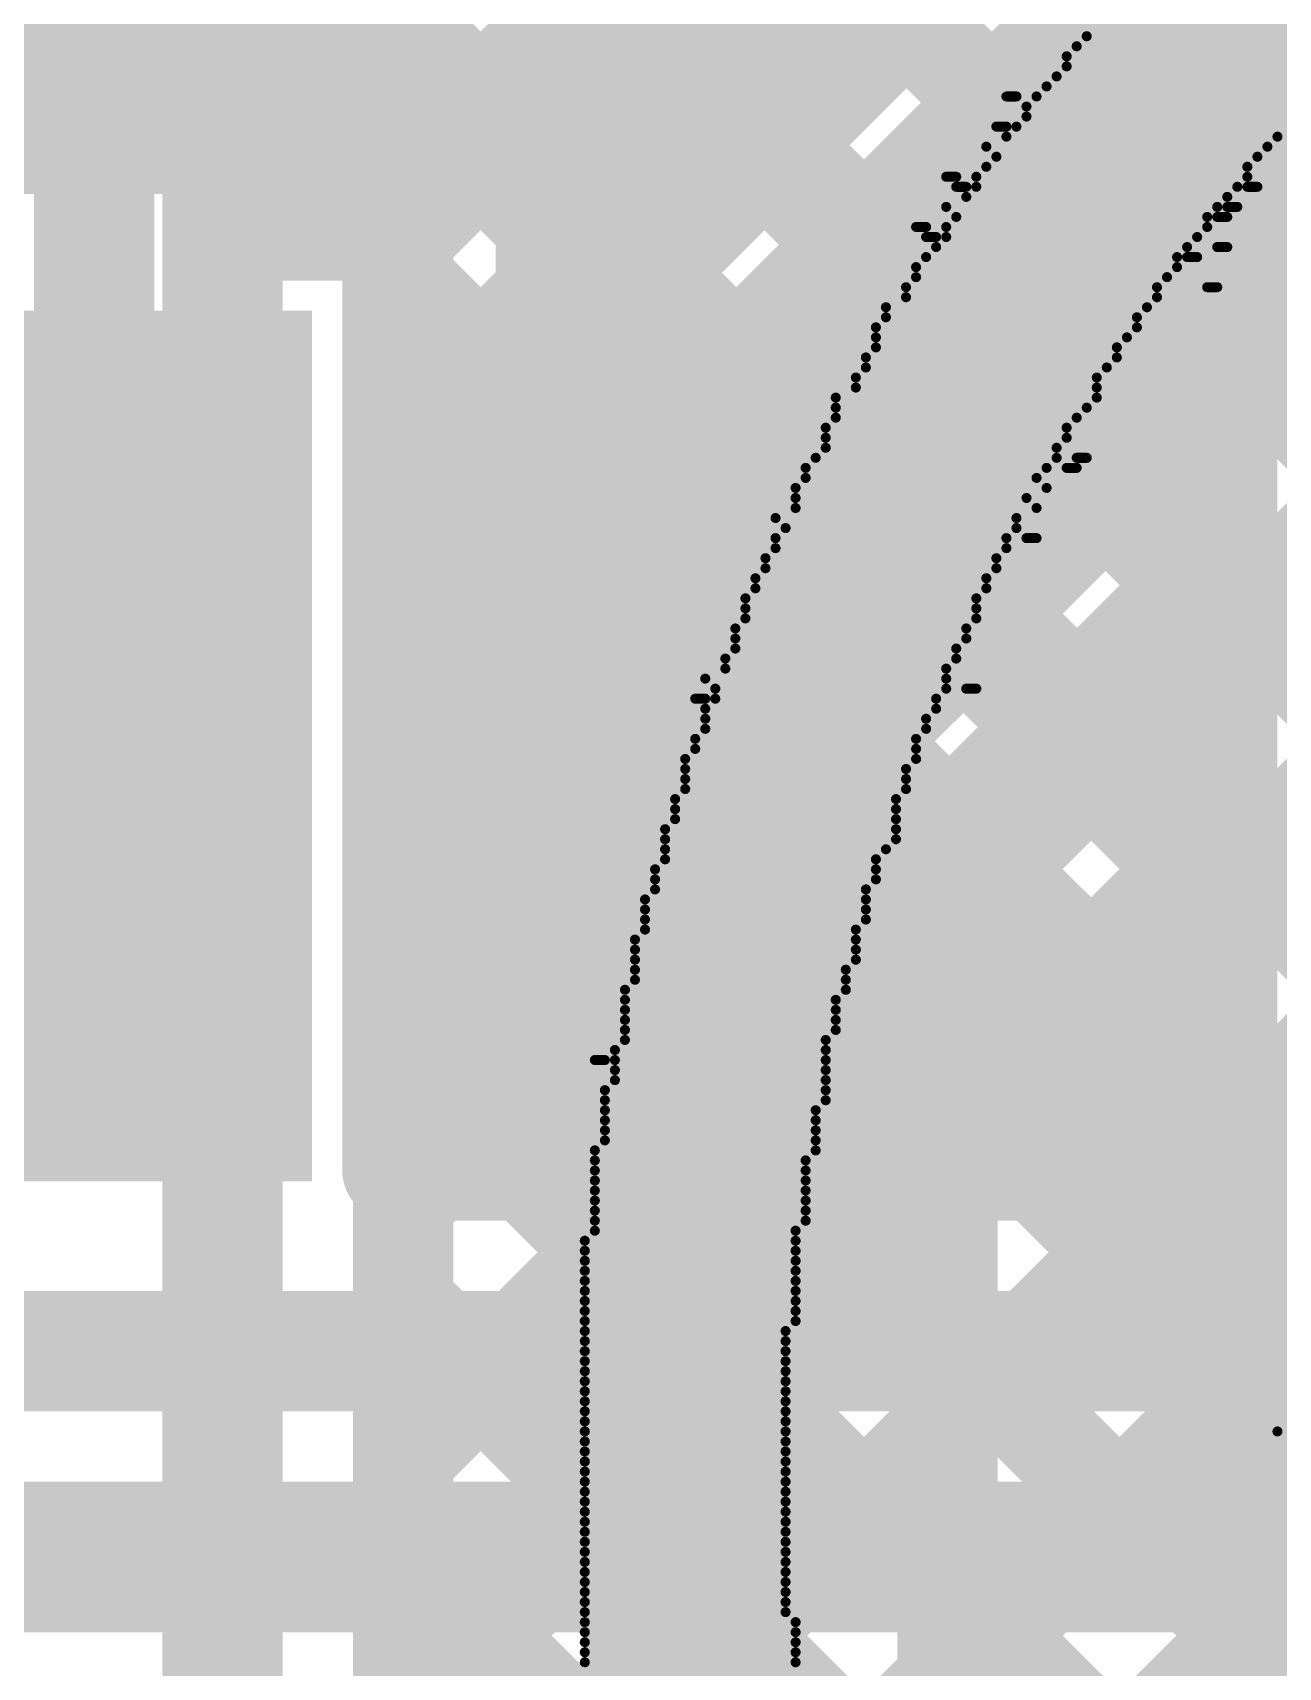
# Model space of a CAD drawing. Header units: millimetres. Extents: x 0.79 to 4.38, y 0.99 to 3.94.
# Drawn here: x 1.61 to 1.7341, y 2.2115 to 2.3744 of the extents above; entities that cross this region are included whole.
import ezdxf

# ---------------------------------------------------------------- set-up
doc = ezdxf.new("R2010")
doc.units = ezdxf.units.MM
doc.header["$MEASUREMENT"] = 0
for name, color, linetype in [('BottomLayer', 5, 'Continuous'), ('BottomOverlay', 54, 'Continuous'), ('BottomPaste', 16, 'Continuous'), ('BottomSolder', 6, 'Continuous'), ('TopLayer', 1, 'Continuous'), ('TopOverlay', 2, 'Continuous')]:
    doc.layers.add(name, color=color, linetype=linetype)

# ---------------------------------------------------------------- blocks, each defined once
blk = doc.blocks.new('PS2801C_1_F3_A_B_2')
at = {"layer": 'BottomLayer'}
for points in [[(-0.03937, 0.03228), (0.03937, 0.03228), (-0.03937, 0.06772), (0.03937, 0.06772)], [(-0.03937, -0.01772), (0.03937, -0.01772), (-0.03937, 0.01772), (0.03937, 0.01772)]]:
    blk.add_solid(points, dxfattribs=at)
at = {"layer": 'BottomOverlay', "const_width": 0.01}
blk.add_lwpolyline([(0.259, 0.085), (0.017, 0.085)], dxfattribs=at)
at = {"layer": 'BottomOverlay', "const_width": 0.005}
blk.add_lwpolyline([(0.0145, 0.085, 1), (0.0195, 0.085, 1)], format="xyb", close=True, dxfattribs=at)
at = {"layer": 'BottomPaste'}
for points in [[(-0.03937, 0.03228), (0.03937, 0.03228), (-0.03937, 0.06772), (0.03937, 0.06772)], [(-0.03937, -0.01772), (0.03937, -0.01772), (-0.03937, 0.01772), (0.03937, 0.01772)]]:
    blk.add_solid(points, dxfattribs=at)
at = {"layer": 'BottomSolder'}
for points in [[(-0.04337, 0.02828), (0.04337, 0.02828), (-0.04337, 0.07172), (0.04337, 0.07172)], [(-0.04337, -0.02172), (0.04337, -0.02172), (-0.04337, 0.02172), (0.04337, 0.02172)]]:
    blk.add_solid(points, dxfattribs=at)
blk = doc.blocks.new('R__0603_B_31')
at = {"layer": 'BottomLayer'}
for points in [[(-0.045, 0.0175), (-0.045, -0.0175), (-0.015, 0.0175), (-0.015, -0.0175)], [(0.015, 0.0175), (0.015, -0.0175), (0.045, 0.0175), (0.045, -0.0175)]]:
    blk.add_solid(points, dxfattribs=at)
at = {"layer": 'BottomOverlay', "const_width": 0.01}
for points in [[(-0.052, -0.024), (-0.052, 0.024)], [(0.052, 0.024), (-0.052, 0.024)], [(0.052, -0.024), (0.052, 0.024)], [(0.052, -0.024), (-0.052, -0.024)]]:
    blk.add_lwpolyline(points, dxfattribs=at)
at = {"layer": 'BottomOverlay', "const_width": 0.005}
for points in [[(-0.0545, 0.024, 1), (-0.0495, 0.024, 1)], [(-0.0545, 0.024, 1), (-0.0495, 0.024, 1)], [(0.0495, 0.024, 1), (0.0545, 0.024, 1)], [(0.0495, 0.024, 1), (0.0545, 0.024, 1)], [(-0.0545, -0.024, 1), (-0.0495, -0.024, 1)], [(-0.0545, -0.024, 1), (-0.0495, -0.024, 1)], [(0.0495, -0.024, 1), (0.0545, -0.024, 1)], [(0.0495, -0.024, 1), (0.0545, -0.024, 1)]]:
    blk.add_lwpolyline(points, format="xyb", close=True, dxfattribs=at)
at = {"layer": 'BottomPaste'}
for points in [[(-0.045, 0.0175), (-0.045, -0.0175), (-0.015, 0.0175), (-0.015, -0.0175)], [(0.015, 0.0175), (0.015, -0.0175), (0.045, 0.0175), (0.045, -0.0175)]]:
    blk.add_solid(points, dxfattribs=at)
at = {"layer": 'BottomSolder'}
for points in [[(-0.049, 0.0215), (-0.049, -0.0215), (-0.011, 0.0215), (-0.011, -0.0215)], [(0.011, 0.0215), (0.011, -0.0215), (0.049, 0.0215), (0.049, -0.0215)]]:
    blk.add_solid(points, dxfattribs=at)

msp = doc.modelspace()

# ---------------------------------------------------------------- linework, layer by layer
at = {"layer": 'BottomLayer'}
for points, const_width in [([(1.64584, 2.35295), (1.79422, 2.50133)], 0.01), ([(1.64584, 2.32466), (1.80836, 2.48718)], 0.01), ([(1.64584, 2.29638), (1.8225, 2.47304)], 0.01), ([(1.64584, 2.26809), (1.83664, 2.4589)], 0.01), ([(1.64562, 2.4556), (1.74288, 2.35834)], 0.01), ([(1.66612, 2.36412), (1.727, 2.425)], 0.02), ([(1.64562, 2.42732), (1.73001, 2.34293)], 0.01), ([(1.64562, 2.35829), (1.64562, 2.41229)], 0.01), ([(1.64562, 2.39903), (1.729, 2.31565)], 0.01), ([(1.7343, 2.34975), (1.77825, 2.3937)], 0.01), ([(1.61612, 2.30329), (1.61612, 2.38529)], 0.012), ([(1.64562, 2.37075), (1.729, 2.28737)], 0.01), ([(1.66612, 2.30329), (1.66612, 2.36412)], 0.02), ([(1.63412, 2.35829), (1.64562, 2.35829)], 0.01), ([(1.63412, 2.35466), (1.63412, 2.35829)], 0.01), ([(1.63412, 2.35466), (1.64584, 2.35466)], 0.01), ([(1.64584, 2.261), (1.64584, 2.35466)], 0.01), ([(1.64584, 2.34225), (1.72081, 2.26727)], 0.01), ([(1.729, 2.27546), (1.729, 2.337)], 0.01), ([(1.66703, 2.261), (1.729, 2.32297)], 0.01), ([(1.64584, 2.31396), (1.6988, 2.261)], 0.01), ([(1.69531, 2.261), (1.729, 2.29469)], 0.01), ([(1.64584, 2.28568), (1.67052, 2.261)], 0.01), ([(1.71454, 2.261), (1.729, 2.27546)], 0.01), ([(1.722, 2.243), (1.747, 2.268)], 0.012), ([(1.64584, 2.261), (1.71454, 2.261)], 0.01), ([(1.73475, 2.2303), (1.7597, 2.25525)], 0.01), ([(1.5655, 2.243), (1.722, 2.243)], 0.012), ([(1.73186, 2.22794), (1.7398, 2.22)], 0.01), ([(1.5655, 2.225), (1.722, 2.225)], 0.01), ([(1.62166, 2.225), (1.62666, 2.22)], 0.01), ([(1.62603, 2.22), (1.63103, 2.225)], 0.01), ([(1.64995, 2.225), (1.65495, 2.22)], 0.01), ([(1.65431, 2.22), (1.65931, 2.225)], 0.01), ([(1.67823, 2.225), (1.68323, 2.22)], 0.01), ([(1.6826, 2.22), (1.6876, 2.225)], 0.01), ([(1.70652, 2.225), (1.71152, 2.22)], 0.01), ([(1.71088, 2.22), (1.71588, 2.225)], 0.01), ([(1.45823, 2.22), (2.09467, 2.22)], 0.01)]:
    msp.add_lwpolyline(points, dxfattribs=dict(at, const_width=const_width))
for points, const_width in [([(1.64312, 2.37075, 1), (1.64812, 2.37075, 1)], 0.005), ([(1.66112, 2.36412, 1), (1.67112, 2.36412, 1)], 0.01), ([(1.66112, 2.36412, 1), (1.67112, 2.36412, 1)], 0.01), ([(1.63162, 2.35829, 1), (1.63662, 2.35829, 1)], 0.005), ([(1.63162, 2.35829, 1), (1.63662, 2.35829, 1)], 0.005), ([(1.64312, 2.35829, 1), (1.64812, 2.35829, 1)], 0.005), ([(1.64312, 2.35829, 1), (1.64812, 2.35829, 1)], 0.005), ([(1.63162, 2.35466, 1), (1.63662, 2.35466, 1)], 0.005), ([(1.63162, 2.35466, 1), (1.63662, 2.35466, 1)], 0.005), ([(1.64334, 2.35466, 1), (1.64834, 2.35466, 1)], 0.005), ([(1.64334, 2.35466, 1), (1.64834, 2.35466, 1)], 0.005), ([(1.64334, 2.35295, 1), (1.64834, 2.35295, 1)], 0.005), ([(1.73177, 2.34973, 1), (1.73677, 2.34973, 1)], 0.005), ([(1.7318, 2.34975, 1), (1.7368, 2.34975, 1)], 0.005), ([(1.7318, 2.34975, 1), (1.7368, 2.34975, 1)], 0.005), ([(1.64334, 2.34225, 1), (1.64834, 2.34225, 1)], 0.005), ([(1.72751, 2.34293, 1), (1.73251, 2.34293, 1)], 0.005), ([(1.7265, 2.337, 1), (1.7315, 2.337, 1)], 0.005), ([(1.7265, 2.337, 1), (1.7315, 2.337, 1)], 0.005), ([(1.7265, 2.337, 1), (1.7315, 2.337, 1)], 0.005), ([(1.64334, 2.32466, 1), (1.64834, 2.32466, 1)], 0.005), ([(1.7265, 2.32297, 1), (1.7315, 2.32297, 1)], 0.005), ([(1.7265, 2.31565, 1), (1.7315, 2.31565, 1)], 0.005), ([(1.64334, 2.31396, 1), (1.64834, 2.31396, 1)], 0.005), ([(1.66112, 2.30329, 1), (1.67112, 2.30329, 1)], 0.01), ([(1.61312, 2.30329, 1), (1.61912, 2.30329, 1)], 0.006), ([(1.64334, 2.29638, 1), (1.64834, 2.29638, 1)], 0.005), ([(1.7265, 2.29469, 1), (1.7315, 2.29469, 1)], 0.005), ([(1.7265, 2.28737, 1), (1.7315, 2.28737, 1)], 0.005), ([(1.64334, 2.28568, 1), (1.64834, 2.28568, 1)], 0.005), ([(1.7265, 2.27546, 1), (1.7315, 2.27546, 1)], 0.005), ([(1.7265, 2.27546, 1), (1.7315, 2.27546, 1)], 0.005), ([(1.64334, 2.26809, 1), (1.64834, 2.26809, 1)], 0.005), ([(1.71831, 2.26727, 1), (1.72331, 2.26727, 1)], 0.005), ([(1.64334, 2.261, 1), (1.64834, 2.261, 1)], 0.005), ([(1.64334, 2.261, 1), (1.64834, 2.261, 1)], 0.005), ([(1.66453, 2.261, 1), (1.66953, 2.261, 1)], 0.005), ([(1.66802, 2.261, 1), (1.67302, 2.261, 1)], 0.005), ([(1.69281, 2.261, 1), (1.69781, 2.261, 1)], 0.005), ([(1.6963, 2.261, 1), (1.7013, 2.261, 1)], 0.005), ([(1.71204, 2.261, 1), (1.71704, 2.261, 1)], 0.005), ([(1.71204, 2.261, 1), (1.71704, 2.261, 1)], 0.005), ([(1.719, 2.243, 1), (1.725, 2.243, 1)], 0.006), ([(1.719, 2.243, 1), (1.725, 2.243, 1)], 0.006), ([(1.73223, 2.23027, 1), (1.73723, 2.23027, 1)], 0.005), ([(1.73225, 2.2303, 1), (1.73725, 2.2303, 1)], 0.005), ([(1.73225, 2.2303, 1), (1.73725, 2.2303, 1)], 0.005), ([(1.72936, 2.22794, 1), (1.73436, 2.22794, 1)], 0.005), ([(1.61916, 2.225, 1), (1.62416, 2.225, 1)], 0.005), ([(1.62853, 2.225, 1), (1.63353, 2.225, 1)], 0.005), ([(1.64745, 2.225, 1), (1.65245, 2.225, 1)], 0.005), ([(1.65681, 2.225, 1), (1.66181, 2.225, 1)], 0.005), ([(1.67573, 2.225, 1), (1.68073, 2.225, 1)], 0.005), ([(1.6851, 2.225, 1), (1.6901, 2.225, 1)], 0.005), ([(1.70402, 2.225, 1), (1.70902, 2.225, 1)], 0.005), ([(1.71338, 2.225, 1), (1.71838, 2.225, 1)], 0.005), ([(1.7195, 2.225, 1), (1.7245, 2.225, 1)], 0.005), ([(1.7195, 2.225, 1), (1.7245, 2.225, 1)], 0.005), ([(1.7195, 2.225, 1), (1.7245, 2.225, 1)], 0.005), ([(1.62353, 2.22, 1), (1.62853, 2.22, 1)], 0.005), ([(1.62416, 2.22, 1), (1.62916, 2.22, 1)], 0.005), ([(1.65181, 2.22, 1), (1.65681, 2.22, 1)], 0.005), ([(1.65245, 2.22, 1), (1.65745, 2.22, 1)], 0.005), ([(1.6801, 2.22, 1), (1.6851, 2.22, 1)], 0.005), ([(1.68073, 2.22, 1), (1.68573, 2.22, 1)], 0.005), ([(1.70838, 2.22, 1), (1.71338, 2.22, 1)], 0.005), ([(1.70902, 2.22, 1), (1.71402, 2.22, 1)], 0.005)]:
    msp.add_lwpolyline(points, format="xyb", close=True, dxfattribs=dict(at, const_width=const_width))
at = {"layer": 'BottomLayer', "const_width": 0.01}
for points in [[(1.729, 2.337, -0.199396), (1.7343, 2.34975)], [(1.729, 2.337, -0.198912), (1.73427, 2.34973)], [(1.73475, 2.2303, -0.199396), (1.722, 2.225)], [(1.73473, 2.23027, -0.198912), (1.722, 2.225)]]:
    msp.add_lwpolyline(points, format="xyb", dxfattribs=at)
at = {"layer": 'TopLayer'}
for points, const_width in [([(1.6289, 2.155), (1.6289, 2.534)], 0.012), ([(1.6469, 2.17059), (1.6469, 2.5204)], 0.01), ([(1.6469, 2.35966), (1.7498, 2.46256)], 0.01), ([(1.6469, 2.45148), (1.7498, 2.34859)], 0.01), ([(1.6469, 2.33421), (1.7498, 2.4371)], 0.01), ([(1.6469, 2.42603), (1.7498, 2.32313)], 0.01), ([(1.6469, 2.30875), (1.7498, 2.41165)], 0.01), ([(1.6469, 2.40057), (1.7498, 2.29768)], 0.01), ([(1.6469, 2.2833), (1.7498, 2.38619)], 0.01), ([(1.6469, 2.37512), (1.7498, 2.27222)], 0.01), ([(1.6469, 2.25784), (1.7498, 2.36074)], 0.01), ([(1.6469, 2.34966), (1.7498, 2.24677)], 0.01), ([(1.6469, 2.23239), (1.7498, 2.33528)], 0.01), ([(1.6469, 2.32421), (1.7498, 2.22131)], 0.01), ([(1.6469, 2.20693), (1.7498, 2.30982)], 0.01), ([(1.6469, 2.29875), (1.74316, 2.20249)], 0.01), ([(1.6469, 2.18147), (1.7498, 2.28437)], 0.01), ([(1.6469, 2.27329), (1.73043, 2.18977)], 0.01), ([(1.65193, 2.16105), (1.7498, 2.25891)], 0.01), ([(1.6469, 2.24784), (1.7177, 2.17704)], 0.01), ([(1.616, 2.09966), (1.7498, 2.23346)], 0.01), ([(1.6469, 2.22238), (1.70498, 2.16431)], 0.01)]:
    msp.add_lwpolyline(points, dxfattribs=dict(at, const_width=const_width))
at = {"layer": 'TopLayer', "const_width": 0.005}
for points in [[(1.6444, 2.37512, 1), (1.6494, 2.37512, 1)], [(1.6444, 2.35966, 1), (1.6494, 2.35966, 1)], [(1.6444, 2.34966, 1), (1.6494, 2.34966, 1)], [(1.6444, 2.33421, 1), (1.6494, 2.33421, 1)], [(1.6444, 2.32421, 1), (1.6494, 2.32421, 1)], [(1.6444, 2.30875, 1), (1.6494, 2.30875, 1)], [(1.6444, 2.29875, 1), (1.6494, 2.29875, 1)], [(1.6444, 2.2833, 1), (1.6494, 2.2833, 1)], [(1.6444, 2.27329, 1), (1.6494, 2.27329, 1)], [(1.6444, 2.25784, 1), (1.6494, 2.25784, 1)], [(1.6444, 2.24784, 1), (1.6494, 2.24784, 1)], [(1.6444, 2.23239, 1), (1.6494, 2.23239, 1)], [(1.6444, 2.22238, 1), (1.6494, 2.22238, 1)], [(1.6444, 2.20693, 1), (1.6494, 2.20693, 1)]]:
    msp.add_lwpolyline(points, format="xyb", close=True, dxfattribs=at)
at = {"layer": 'TopOverlay', "const_width": 0.001}
for points in [[(1.715, 2.374), (1.744, 2.374)], [(1.714, 2.373), (1.742, 2.373)], [(1.713, 2.372), (1.741, 2.372)], [(1.713, 2.371), (1.74, 2.371)], [(1.712, 2.37), (1.739, 2.37)], [(1.707, 2.368), (1.708, 2.368)], [(1.71, 2.368), (1.737, 2.368)], [(1.711, 2.369), (1.738, 2.369)], [(1.709, 2.367), (1.736, 2.367)], [(1.709, 2.366), (1.736, 2.366)], [(1.706, 2.365), (1.707, 2.365)], [(1.708, 2.365), (1.735, 2.365)], [(1.705, 2.363), (1.733, 2.363)], [(1.707, 2.364), (1.734, 2.364)], [(1.705, 2.361), (1.731, 2.361)], [(1.706, 2.362), (1.732, 2.362)], [(1.701, 2.36), (1.702, 2.36)], [(1.704, 2.36), (1.731, 2.36)], [(1.702, 2.359), (1.703, 2.359)], [(1.703, 2.358), (1.729, 2.358)], [(1.704, 2.359), (1.73, 2.359)], [(1.731, 2.359), (1.732, 2.359)], [(1.701, 2.357), (1.728, 2.357)], [(1.729, 2.357), (1.73, 2.357)], [(1.698, 2.355), (1.699, 2.355)], [(1.701, 2.355), (1.727, 2.355)], [(1.702, 2.356), (1.727, 2.356)], [(1.728, 2.356), (1.729, 2.356)], [(1.699, 2.354), (1.7, 2.354)], [(1.7, 2.353), (1.725, 2.353)], [(1.701, 2.354), (1.726, 2.354)], [(1.728, 2.353), (1.729, 2.353)], [(1.699, 2.352), (1.724, 2.352)], [(1.725, 2.352), (1.726, 2.352)], [(1.698, 2.351), (1.724, 2.351)], [(1.698, 2.35), (1.723, 2.35)], [(1.697, 2.349), (1.722, 2.349)], [(1.697, 2.348), (1.722, 2.348)], [(1.727, 2.349), (1.728, 2.349)], [(1.695, 2.347), (1.721, 2.347)], [(1.694, 2.345), (1.72, 2.345)], [(1.695, 2.346), (1.72, 2.346)], [(1.694, 2.344), (1.719, 2.344)], [(1.694, 2.343), (1.718, 2.343)], [(1.693, 2.342), (1.718, 2.342)], [(1.692, 2.34), (1.716, 2.34)], [(1.693, 2.341), (1.717, 2.341)], [(1.692, 2.339), (1.716, 2.339)], [(1.69, 2.338), (1.716, 2.338)], [(1.69, 2.337), (1.715, 2.337)], [(1.689, 2.335), (1.713, 2.335)], [(1.69, 2.336), (1.714, 2.336)], [(1.689, 2.334), (1.713, 2.334)], [(1.688, 2.332), (1.712, 2.332)], [(1.689, 2.333), (1.712, 2.333)], [(1.714, 2.332), (1.715, 2.332)], [(1.687, 2.331), (1.711, 2.331)], [(1.687, 2.33), (1.71, 2.33)], [(1.713, 2.331), (1.714, 2.331)], [(1.686, 2.329), (1.711, 2.329)], [(1.686, 2.328), (1.709, 2.328)], [(1.686, 2.327), (1.71, 2.327)], [(1.684, 2.326), (1.708, 2.326)], [(1.684, 2.324), (1.707, 2.324)], [(1.685, 2.325), (1.708, 2.325)], [(1.709, 2.324), (1.71, 2.324)], [(1.683, 2.322), (1.706, 2.322)], [(1.684, 2.323), (1.707, 2.323)], [(1.683, 2.321), (1.706, 2.321)], [(1.682, 2.32), (1.705, 2.32)], [(1.682, 2.319), (1.705, 2.319)], [(1.681, 2.318), (1.704, 2.318)], [(1.681, 2.317), (1.704, 2.317)], [(1.681, 2.316), (1.704, 2.316)], [(1.68, 2.315), (1.703, 2.315)], [(1.68, 2.314), (1.703, 2.314)], [(1.68, 2.313), (1.702, 2.313)], [(1.679, 2.312), (1.702, 2.312)], [(1.679, 2.311), (1.701, 2.311)], [(1.677, 2.31), (1.701, 2.31)], [(1.678, 2.309), (1.701, 2.309)], [(1.703, 2.309), (1.704, 2.309)], [(1.676, 2.308), (1.677, 2.308)], [(1.678, 2.308), (1.7, 2.308)], [(1.677, 2.307), (1.7, 2.307)], [(1.677, 2.306), (1.699, 2.306)], [(1.676, 2.304), (1.698, 2.304)], [(1.677, 2.305), (1.699, 2.305)], [(1.676, 2.303), (1.698, 2.303)], [(1.675, 2.302), (1.698, 2.302)], [(1.675, 2.301), (1.697, 2.301)], [(1.675, 2.3), (1.697, 2.3)], [(1.674, 2.298), (1.696, 2.298)], [(1.675, 2.299), (1.697, 2.299)], [(1.674, 2.297), (1.696, 2.297)], [(1.674, 2.296), (1.696, 2.296)], [(1.673, 2.295), (1.696, 2.295)], [(1.673, 2.294), (1.696, 2.294)], [(1.673, 2.293), (1.695, 2.293)], [(1.672, 2.291), (1.694, 2.291)], [(1.673, 2.292), (1.694, 2.292)], [(1.672, 2.29), (1.694, 2.29)], [(1.671, 2.288), (1.693, 2.288)], [(1.672, 2.289), (1.693, 2.289)], [(1.671, 2.287), (1.693, 2.287)], [(1.671, 2.286), (1.693, 2.286)], [(1.671, 2.285), (1.692, 2.285)], [(1.67, 2.284), (1.692, 2.284)], [(1.67, 2.283), (1.692, 2.283)], [(1.67, 2.282), (1.692, 2.282)], [(1.67, 2.281), (1.691, 2.281)], [(1.67, 2.28), (1.691, 2.28)], [(1.669, 2.279), (1.691, 2.279)], [(1.669, 2.278), (1.69, 2.278)], [(1.669, 2.277), (1.69, 2.277)], [(1.669, 2.276), (1.69, 2.276)], [(1.669, 2.275), (1.69, 2.275)], [(1.668, 2.273), (1.689, 2.273)], [(1.669, 2.274), (1.689, 2.274)], [(1.666, 2.272), (1.667, 2.272)], [(1.668, 2.272), (1.689, 2.272)], [(1.668, 2.271), (1.689, 2.271)], [(1.668, 2.27), (1.689, 2.27)], [(1.667, 2.269), (1.689, 2.269)], [(1.667, 2.268), (1.689, 2.268)], [(1.667, 2.267), (1.688, 2.267)], [(1.667, 2.266), (1.688, 2.266)], [(1.667, 2.265), (1.688, 2.265)], [(1.667, 2.264), (1.688, 2.264)], [(1.666, 2.263), (1.688, 2.263)], [(1.666, 2.262), (1.687, 2.262)], [(1.666, 2.261), (1.687, 2.261)], [(1.666, 2.26), (1.687, 2.26)], [(1.666, 2.259), (1.687, 2.259)], [(1.666, 2.258), (1.687, 2.258)], [(1.666, 2.257), (1.687, 2.257)], [(1.666, 2.256), (1.687, 2.256)], [(1.665, 2.254), (1.686, 2.254)], [(1.666, 2.255), (1.686, 2.255)], [(1.665, 2.253), (1.686, 2.253)], [(1.665, 2.252), (1.686, 2.252)], [(1.665, 2.251), (1.686, 2.251)], [(1.665, 2.25), (1.686, 2.25)], [(1.665, 2.249), (1.686, 2.249)], [(1.665, 2.248), (1.686, 2.248)], [(1.665, 2.247), (1.686, 2.247)], [(1.665, 2.246), (1.686, 2.246)], [(1.665, 2.245), (1.685, 2.245)], [(1.665, 2.244), (1.685, 2.244)], [(1.665, 2.243), (1.685, 2.243)], [(1.665, 2.242), (1.685, 2.242)], [(1.665, 2.241), (1.685, 2.241)], [(1.665, 2.24), (1.685, 2.24)], [(1.665, 2.239), (1.685, 2.239)], [(1.665, 2.238), (1.685, 2.238)], [(1.665, 2.237), (1.685, 2.237)], [(1.665, 2.236), (1.685, 2.236)], [(1.665, 2.235), (1.685, 2.235)], [(1.665, 2.234), (1.685, 2.234)], [(1.734, 2.235), (1.931, 2.235)], [(1.665, 2.233), (1.685, 2.233)], [(1.665, 2.232), (1.685, 2.232)], [(1.665, 2.231), (1.685, 2.231)], [(1.665, 2.23), (1.685, 2.23)], [(1.665, 2.229), (1.685, 2.229)], [(1.665, 2.228), (1.685, 2.228)], [(1.665, 2.227), (1.685, 2.227)], [(1.665, 2.226), (1.685, 2.226)], [(1.665, 2.225), (1.685, 2.225)], [(1.665, 2.224), (1.685, 2.224)], [(1.665, 2.223), (1.685, 2.223)], [(1.665, 2.222), (1.685, 2.222)], [(1.665, 2.221), (1.685, 2.221)], [(1.665, 2.22), (1.685, 2.22)], [(1.665, 2.219), (1.685, 2.219)], [(1.665, 2.218), (1.685, 2.218)], [(1.665, 2.217), (1.685, 2.217)], [(1.665, 2.216), (1.686, 2.216)], [(1.665, 2.215), (1.686, 2.215)], [(1.665, 2.214), (1.686, 2.214)], [(1.665, 2.213), (1.686, 2.213)], [(1.665, 2.212), (1.686, 2.212)], [(1.665, 2.211), (1.686, 2.211)]]:
    msp.add_lwpolyline(points, dxfattribs=at)
at = {"layer": 'TopOverlay', "const_width": 0.0005}
for points in [[(1.71475, 2.374, 1), (1.71525, 2.374, 1)], [(1.71375, 2.373, 1), (1.71425, 2.373, 1)], [(1.71275, 2.372, 1), (1.71325, 2.372, 1)], [(1.71275, 2.371, 1), (1.71325, 2.371, 1)], [(1.71175, 2.37, 1), (1.71225, 2.37, 1)], [(1.70675, 2.368, 1), (1.70725, 2.368, 1)], [(1.70775, 2.368, 1), (1.70825, 2.368, 1)], [(1.70975, 2.368, 1), (1.71025, 2.368, 1)], [(1.71075, 2.369, 1), (1.71125, 2.369, 1)], [(1.70875, 2.367, 1), (1.70925, 2.367, 1)], [(1.70875, 2.366, 1), (1.70925, 2.366, 1)], [(1.70575, 2.365, 1), (1.70625, 2.365, 1)], [(1.70675, 2.365, 1), (1.70725, 2.365, 1)], [(1.70775, 2.365, 1), (1.70825, 2.365, 1)], [(1.70475, 2.363, 1), (1.70525, 2.363, 1)], [(1.70675, 2.364, 1), (1.70725, 2.364, 1)], [(1.73275, 2.363, 1), (1.73325, 2.363, 1)], [(1.73375, 2.364, 1), (1.73425, 2.364, 1)], [(1.70475, 2.361, 1), (1.70525, 2.361, 1)], [(1.70575, 2.362, 1), (1.70625, 2.362, 1)], [(1.73075, 2.361, 1), (1.73125, 2.361, 1)], [(1.73175, 2.362, 1), (1.73225, 2.362, 1)], [(1.70075, 2.36, 1), (1.70125, 2.36, 1)], [(1.70175, 2.36, 1), (1.70225, 2.36, 1)], [(1.70375, 2.36, 1), (1.70425, 2.36, 1)], [(1.73075, 2.36, 1), (1.73125, 2.36, 1)], [(1.70175, 2.359, 1), (1.70225, 2.359, 1)], [(1.70275, 2.359, 1), (1.70325, 2.359, 1)], [(1.70275, 2.358, 1), (1.70325, 2.358, 1)], [(1.70375, 2.359, 1), (1.70425, 2.359, 1)], [(1.72875, 2.358, 1), (1.72925, 2.358, 1)], [(1.72975, 2.359, 1), (1.73025, 2.359, 1)], [(1.73075, 2.359, 1), (1.73125, 2.359, 1)], [(1.73175, 2.359, 1), (1.73225, 2.359, 1)], [(1.70075, 2.357, 1), (1.70125, 2.357, 1)], [(1.72775, 2.357, 1), (1.72825, 2.357, 1)], [(1.72875, 2.357, 1), (1.72925, 2.357, 1)], [(1.72975, 2.357, 1), (1.73025, 2.357, 1)], [(1.69775, 2.355, 1), (1.69825, 2.355, 1)], [(1.69875, 2.355, 1), (1.69925, 2.355, 1)], [(1.70075, 2.355, 1), (1.70125, 2.355, 1)], [(1.70175, 2.356, 1), (1.70225, 2.356, 1)], [(1.72675, 2.356, 1), (1.72725, 2.356, 1)], [(1.72675, 2.355, 1), (1.72725, 2.355, 1)], [(1.72775, 2.356, 1), (1.72825, 2.356, 1)], [(1.72875, 2.356, 1), (1.72925, 2.356, 1)], [(1.69875, 2.354, 1), (1.69925, 2.354, 1)], [(1.69975, 2.354, 1), (1.70025, 2.354, 1)], [(1.69975, 2.353, 1), (1.70025, 2.353, 1)], [(1.70075, 2.354, 1), (1.70125, 2.354, 1)], [(1.72475, 2.353, 1), (1.72525, 2.353, 1)], [(1.72575, 2.354, 1), (1.72625, 2.354, 1)], [(1.72775, 2.353, 1), (1.72825, 2.353, 1)], [(1.72875, 2.353, 1), (1.72925, 2.353, 1)], [(1.69875, 2.352, 1), (1.69925, 2.352, 1)], [(1.72375, 2.352, 1), (1.72425, 2.352, 1)], [(1.72475, 2.352, 1), (1.72525, 2.352, 1)], [(1.72575, 2.352, 1), (1.72625, 2.352, 1)], [(1.69775, 2.351, 1), (1.69825, 2.351, 1)], [(1.69775, 2.35, 1), (1.69825, 2.35, 1)], [(1.72275, 2.35, 1), (1.72325, 2.35, 1)], [(1.72375, 2.351, 1), (1.72425, 2.351, 1)], [(1.69675, 2.349, 1), (1.69725, 2.349, 1)], [(1.69675, 2.348, 1), (1.69725, 2.348, 1)], [(1.72175, 2.349, 1), (1.72225, 2.349, 1)], [(1.72175, 2.348, 1), (1.72225, 2.348, 1)], [(1.72675, 2.349, 1), (1.72725, 2.349, 1)], [(1.72775, 2.349, 1), (1.72825, 2.349, 1)], [(1.69475, 2.347, 1), (1.69525, 2.347, 1)], [(1.72075, 2.347, 1), (1.72125, 2.347, 1)], [(1.69375, 2.345, 1), (1.69425, 2.345, 1)], [(1.69475, 2.346, 1), (1.69525, 2.346, 1)], [(1.71975, 2.346, 1), (1.72025, 2.346, 1)], [(1.71975, 2.345, 1), (1.72025, 2.345, 1)], [(1.69375, 2.344, 1), (1.69425, 2.344, 1)], [(1.69375, 2.343, 1), (1.69425, 2.343, 1)], [(1.71775, 2.343, 1), (1.71825, 2.343, 1)], [(1.71875, 2.344, 1), (1.71925, 2.344, 1)], [(1.69275, 2.342, 1), (1.69325, 2.342, 1)], [(1.71775, 2.342, 1), (1.71825, 2.342, 1)], [(1.69175, 2.34, 1), (1.69225, 2.34, 1)], [(1.69275, 2.341, 1), (1.69325, 2.341, 1)], [(1.71575, 2.34, 1), (1.71625, 2.34, 1)], [(1.71675, 2.341, 1), (1.71725, 2.341, 1)], [(1.69175, 2.339, 1), (1.69225, 2.339, 1)], [(1.71575, 2.339, 1), (1.71625, 2.339, 1)], [(1.68975, 2.338, 1), (1.69025, 2.338, 1)], [(1.68975, 2.337, 1), (1.69025, 2.337, 1)], [(1.71475, 2.337, 1), (1.71525, 2.337, 1)], [(1.71575, 2.338, 1), (1.71625, 2.338, 1)], [(1.68875, 2.335, 1), (1.68925, 2.335, 1)], [(1.68975, 2.336, 1), (1.69025, 2.336, 1)], [(1.71275, 2.335, 1), (1.71325, 2.335, 1)], [(1.71375, 2.336, 1), (1.71425, 2.336, 1)], [(1.68875, 2.334, 1), (1.68925, 2.334, 1)], [(1.71275, 2.334, 1), (1.71325, 2.334, 1)], [(1.68775, 2.332, 1), (1.68825, 2.332, 1)], [(1.68875, 2.333, 1), (1.68925, 2.333, 1)], [(1.71175, 2.333, 1), (1.71225, 2.333, 1)], [(1.71175, 2.332, 1), (1.71225, 2.332, 1)], [(1.71375, 2.332, 1), (1.71425, 2.332, 1)], [(1.71475, 2.332, 1), (1.71525, 2.332, 1)], [(1.68675, 2.331, 1), (1.68725, 2.331, 1)], [(1.68675, 2.33, 1), (1.68725, 2.33, 1)], [(1.70975, 2.33, 1), (1.71025, 2.33, 1)], [(1.71075, 2.331, 1), (1.71125, 2.331, 1)], [(1.71275, 2.331, 1), (1.71325, 2.331, 1)], [(1.71375, 2.331, 1), (1.71425, 2.331, 1)], [(1.68575, 2.329, 1), (1.68625, 2.329, 1)], [(1.71075, 2.329, 1), (1.71125, 2.329, 1)], [(1.68575, 2.328, 1), (1.68625, 2.328, 1)], [(1.68575, 2.327, 1), (1.68625, 2.327, 1)], [(1.70875, 2.328, 1), (1.70925, 2.328, 1)], [(1.70975, 2.327, 1), (1.71025, 2.327, 1)], [(1.68375, 2.326, 1), (1.68425, 2.326, 1)], [(1.70775, 2.326, 1), (1.70825, 2.326, 1)], [(1.68375, 2.324, 1), (1.68425, 2.324, 1)], [(1.68475, 2.325, 1), (1.68525, 2.325, 1)], [(1.70675, 2.324, 1), (1.70725, 2.324, 1)], [(1.70775, 2.325, 1), (1.70825, 2.325, 1)], [(1.70875, 2.324, 1), (1.70925, 2.324, 1)], [(1.70975, 2.324, 1), (1.71025, 2.324, 1)], [(1.68275, 2.322, 1), (1.68325, 2.322, 1)], [(1.68375, 2.323, 1), (1.68425, 2.323, 1)], [(1.70575, 2.322, 1), (1.70625, 2.322, 1)], [(1.70675, 2.323, 1), (1.70725, 2.323, 1)], [(1.68275, 2.321, 1), (1.68325, 2.321, 1)], [(1.70575, 2.321, 1), (1.70625, 2.321, 1)], [(1.68175, 2.32, 1), (1.68225, 2.32, 1)], [(1.68175, 2.319, 1), (1.68225, 2.319, 1)], [(1.70475, 2.32, 1), (1.70525, 2.32, 1)], [(1.70475, 2.319, 1), (1.70525, 2.319, 1)], [(1.68075, 2.318, 1), (1.68125, 2.318, 1)], [(1.68075, 2.317, 1), (1.68125, 2.317, 1)], [(1.70375, 2.318, 1), (1.70425, 2.318, 1)], [(1.70375, 2.317, 1), (1.70425, 2.317, 1)], [(1.68075, 2.316, 1), (1.68125, 2.316, 1)], [(1.70375, 2.316, 1), (1.70425, 2.316, 1)], [(1.67975, 2.315, 1), (1.68025, 2.315, 1)], [(1.67975, 2.314, 1), (1.68025, 2.314, 1)], [(1.70275, 2.315, 1), (1.70325, 2.315, 1)], [(1.70275, 2.314, 1), (1.70325, 2.314, 1)], [(1.67975, 2.313, 1), (1.68025, 2.313, 1)], [(1.70175, 2.313, 1), (1.70225, 2.313, 1)], [(1.67875, 2.312, 1), (1.67925, 2.312, 1)], [(1.67875, 2.311, 1), (1.67925, 2.311, 1)], [(1.70075, 2.311, 1), (1.70125, 2.311, 1)], [(1.70175, 2.312, 1), (1.70225, 2.312, 1)], [(1.67675, 2.31, 1), (1.67725, 2.31, 1)], [(1.67775, 2.309, 1), (1.67825, 2.309, 1)], [(1.70075, 2.31, 1), (1.70125, 2.31, 1)], [(1.70075, 2.309, 1), (1.70125, 2.309, 1)], [(1.70275, 2.309, 1), (1.70325, 2.309, 1)], [(1.70375, 2.309, 1), (1.70425, 2.309, 1)], [(1.67575, 2.308, 1), (1.67625, 2.308, 1)], [(1.67675, 2.308, 1), (1.67725, 2.308, 1)], [(1.67775, 2.308, 1), (1.67825, 2.308, 1)], [(1.69975, 2.308, 1), (1.70025, 2.308, 1)], [(1.67675, 2.307, 1), (1.67725, 2.307, 1)], [(1.67675, 2.306, 1), (1.67725, 2.306, 1)], [(1.69875, 2.306, 1), (1.69925, 2.306, 1)], [(1.69975, 2.307, 1), (1.70025, 2.307, 1)], [(1.67575, 2.304, 1), (1.67625, 2.304, 1)], [(1.67675, 2.305, 1), (1.67725, 2.305, 1)], [(1.69775, 2.304, 1), (1.69825, 2.304, 1)], [(1.69875, 2.305, 1), (1.69925, 2.305, 1)], [(1.67575, 2.303, 1), (1.67625, 2.303, 1)], [(1.69775, 2.303, 1), (1.69825, 2.303, 1)], [(1.67475, 2.302, 1), (1.67525, 2.302, 1)], [(1.67475, 2.301, 1), (1.67525, 2.301, 1)], [(1.69675, 2.301, 1), (1.69725, 2.301, 1)], [(1.69775, 2.302, 1), (1.69825, 2.302, 1)], [(1.67475, 2.3, 1), (1.67525, 2.3, 1)], [(1.69675, 2.3, 1), (1.69725, 2.3, 1)], [(1.67375, 2.298, 1), (1.67425, 2.298, 1)], [(1.67475, 2.299, 1), (1.67525, 2.299, 1)], [(1.69575, 2.298, 1), (1.69625, 2.298, 1)], [(1.69675, 2.299, 1), (1.69725, 2.299, 1)], [(1.67375, 2.297, 1), (1.67425, 2.297, 1)], [(1.67375, 2.296, 1), (1.67425, 2.296, 1)], [(1.69575, 2.297, 1), (1.69625, 2.297, 1)], [(1.69575, 2.296, 1), (1.69625, 2.296, 1)], [(1.67275, 2.295, 1), (1.67325, 2.295, 1)], [(1.69575, 2.295, 1), (1.69625, 2.295, 1)], [(1.67275, 2.294, 1), (1.67325, 2.294, 1)], [(1.67275, 2.293, 1), (1.67325, 2.293, 1)], [(1.69475, 2.293, 1), (1.69525, 2.293, 1)], [(1.69575, 2.294, 1), (1.69625, 2.294, 1)], [(1.67175, 2.291, 1), (1.67225, 2.291, 1)], [(1.67275, 2.292, 1), (1.67325, 2.292, 1)], [(1.69375, 2.292, 1), (1.69425, 2.292, 1)], [(1.69375, 2.291, 1), (1.69425, 2.291, 1)], [(1.67175, 2.29, 1), (1.67225, 2.29, 1)], [(1.69375, 2.29, 1), (1.69425, 2.29, 1)], [(1.67075, 2.288, 1), (1.67125, 2.288, 1)], [(1.67175, 2.289, 1), (1.67225, 2.289, 1)], [(1.69275, 2.289, 1), (1.69325, 2.289, 1)], [(1.69275, 2.288, 1), (1.69325, 2.288, 1)], [(1.67075, 2.287, 1), (1.67125, 2.287, 1)], [(1.67075, 2.286, 1), (1.67125, 2.286, 1)], [(1.69275, 2.287, 1), (1.69325, 2.287, 1)], [(1.69275, 2.286, 1), (1.69325, 2.286, 1)], [(1.67075, 2.285, 1), (1.67125, 2.285, 1)], [(1.69175, 2.285, 1), (1.69225, 2.285, 1)], [(1.66975, 2.284, 1), (1.67025, 2.284, 1)], [(1.66975, 2.283, 1), (1.67025, 2.283, 1)], [(1.69175, 2.284, 1), (1.69225, 2.284, 1)], [(1.69175, 2.283, 1), (1.69225, 2.283, 1)], [(1.66975, 2.282, 1), (1.67025, 2.282, 1)], [(1.69175, 2.282, 1), (1.69225, 2.282, 1)], [(1.66975, 2.281, 1), (1.67025, 2.281, 1)], [(1.66975, 2.28, 1), (1.67025, 2.28, 1)], [(1.69075, 2.281, 1), (1.69125, 2.281, 1)], [(1.69075, 2.28, 1), (1.69125, 2.28, 1)], [(1.66875, 2.279, 1), (1.66925, 2.279, 1)], [(1.66875, 2.278, 1), (1.66925, 2.278, 1)], [(1.68975, 2.278, 1), (1.69025, 2.278, 1)], [(1.69075, 2.279, 1), (1.69125, 2.279, 1)], [(1.66875, 2.277, 1), (1.66925, 2.277, 1)], [(1.68975, 2.277, 1), (1.69025, 2.277, 1)], [(1.66875, 2.276, 1), (1.66925, 2.276, 1)], [(1.66875, 2.275, 1), (1.66925, 2.275, 1)], [(1.68975, 2.276, 1), (1.69025, 2.276, 1)], [(1.68975, 2.275, 1), (1.69025, 2.275, 1)], [(1.66775, 2.273, 1), (1.66825, 2.273, 1)], [(1.66875, 2.274, 1), (1.66925, 2.274, 1)], [(1.68875, 2.274, 1), (1.68925, 2.274, 1)], [(1.68875, 2.273, 1), (1.68925, 2.273, 1)], [(1.66575, 2.272, 1), (1.66625, 2.272, 1)], [(1.66675, 2.272, 1), (1.66725, 2.272, 1)], [(1.66775, 2.272, 1), (1.66825, 2.272, 1)], [(1.68875, 2.272, 1), (1.68925, 2.272, 1)], [(1.66775, 2.271, 1), (1.66825, 2.271, 1)], [(1.66775, 2.27, 1), (1.66825, 2.27, 1)], [(1.68875, 2.271, 1), (1.68925, 2.271, 1)], [(1.68875, 2.27, 1), (1.68925, 2.27, 1)], [(1.66675, 2.269, 1), (1.66725, 2.269, 1)], [(1.68875, 2.269, 1), (1.68925, 2.269, 1)], [(1.66675, 2.268, 1), (1.66725, 2.268, 1)], [(1.66675, 2.267, 1), (1.66725, 2.267, 1)], [(1.68775, 2.267, 1), (1.68825, 2.267, 1)], [(1.68875, 2.268, 1), (1.68925, 2.268, 1)], [(1.66675, 2.266, 1), (1.66725, 2.266, 1)], [(1.66675, 2.265, 1), (1.66725, 2.265, 1)], [(1.68775, 2.266, 1), (1.68825, 2.266, 1)], [(1.68775, 2.265, 1), (1.68825, 2.265, 1)], [(1.66675, 2.264, 1), (1.66725, 2.264, 1)], [(1.68775, 2.264, 1), (1.68825, 2.264, 1)], [(1.66575, 2.263, 1), (1.66625, 2.263, 1)], [(1.66575, 2.262, 1), (1.66625, 2.262, 1)], [(1.68675, 2.262, 1), (1.68725, 2.262, 1)], [(1.68775, 2.263, 1), (1.68825, 2.263, 1)], [(1.66575, 2.261, 1), (1.66625, 2.261, 1)], [(1.66575, 2.26, 1), (1.66625, 2.26, 1)], [(1.68675, 2.261, 1), (1.68725, 2.261, 1)], [(1.68675, 2.26, 1), (1.68725, 2.26, 1)], [(1.66575, 2.259, 1), (1.66625, 2.259, 1)], [(1.68675, 2.259, 1), (1.68725, 2.259, 1)], [(1.66575, 2.258, 1), (1.66625, 2.258, 1)], [(1.66575, 2.257, 1), (1.66625, 2.257, 1)], [(1.68675, 2.258, 1), (1.68725, 2.258, 1)], [(1.68675, 2.257, 1), (1.68725, 2.257, 1)], [(1.66575, 2.256, 1), (1.66625, 2.256, 1)], [(1.68675, 2.256, 1), (1.68725, 2.256, 1)], [(1.66475, 2.254, 1), (1.66525, 2.254, 1)], [(1.66575, 2.255, 1), (1.66625, 2.255, 1)], [(1.68575, 2.255, 1), (1.68625, 2.255, 1)], [(1.68575, 2.254, 1), (1.68625, 2.254, 1)], [(1.66475, 2.253, 1), (1.66525, 2.253, 1)], [(1.66475, 2.252, 1), (1.66525, 2.252, 1)], [(1.68575, 2.253, 1), (1.68625, 2.253, 1)], [(1.68575, 2.252, 1), (1.68625, 2.252, 1)], [(1.66475, 2.251, 1), (1.66525, 2.251, 1)], [(1.68575, 2.251, 1), (1.68625, 2.251, 1)], [(1.66475, 2.25, 1), (1.66525, 2.25, 1)], [(1.66475, 2.249, 1), (1.66525, 2.249, 1)], [(1.68575, 2.25, 1), (1.68625, 2.25, 1)], [(1.68575, 2.249, 1), (1.68625, 2.249, 1)], [(1.66475, 2.248, 1), (1.66525, 2.248, 1)], [(1.66475, 2.247, 1), (1.66525, 2.247, 1)], [(1.68575, 2.248, 1), (1.68625, 2.248, 1)], [(1.68575, 2.247, 1), (1.68625, 2.247, 1)], [(1.66475, 2.246, 1), (1.66525, 2.246, 1)], [(1.68575, 2.246, 1), (1.68625, 2.246, 1)], [(1.66475, 2.245, 1), (1.66525, 2.245, 1)], [(1.66475, 2.244, 1), (1.66525, 2.244, 1)], [(1.68475, 2.245, 1), (1.68525, 2.245, 1)], [(1.68475, 2.244, 1), (1.68525, 2.244, 1)], [(1.66475, 2.243, 1), (1.66525, 2.243, 1)], [(1.68475, 2.243, 1), (1.68525, 2.243, 1)], [(1.66475, 2.242, 1), (1.66525, 2.242, 1)], [(1.66475, 2.241, 1), (1.66525, 2.241, 1)], [(1.68475, 2.242, 1), (1.68525, 2.242, 1)], [(1.68475, 2.241, 1), (1.68525, 2.241, 1)], [(1.66475, 2.24, 1), (1.66525, 2.24, 1)], [(1.66475, 2.239, 1), (1.66525, 2.239, 1)], [(1.68475, 2.24, 1), (1.68525, 2.24, 1)], [(1.68475, 2.239, 1), (1.68525, 2.239, 1)], [(1.66475, 2.238, 1), (1.66525, 2.238, 1)], [(1.68475, 2.238, 1), (1.68525, 2.238, 1)], [(1.66475, 2.237, 1), (1.66525, 2.237, 1)], [(1.66475, 2.236, 1), (1.66525, 2.236, 1)], [(1.68475, 2.237, 1), (1.68525, 2.237, 1)], [(1.68475, 2.236, 1), (1.68525, 2.236, 1)], [(1.66475, 2.235, 1), (1.66525, 2.235, 1)], [(1.66475, 2.234, 1), (1.66525, 2.234, 1)], [(1.68475, 2.235, 1), (1.68525, 2.235, 1)], [(1.68475, 2.234, 1), (1.68525, 2.234, 1)], [(1.73375, 2.235, 1), (1.73425, 2.235, 1)], [(1.66475, 2.233, 1), (1.66525, 2.233, 1)], [(1.68475, 2.233, 1), (1.68525, 2.233, 1)], [(1.66475, 2.232, 1), (1.66525, 2.232, 1)], [(1.66475, 2.231, 1), (1.66525, 2.231, 1)], [(1.68475, 2.232, 1), (1.68525, 2.232, 1)], [(1.68475, 2.231, 1), (1.68525, 2.231, 1)], [(1.66475, 2.23, 1), (1.66525, 2.23, 1)], [(1.66475, 2.229, 1), (1.66525, 2.229, 1)], [(1.68475, 2.23, 1), (1.68525, 2.23, 1)], [(1.68475, 2.229, 1), (1.68525, 2.229, 1)], [(1.66475, 2.228, 1), (1.66525, 2.228, 1)], [(1.68475, 2.228, 1), (1.68525, 2.228, 1)], [(1.66475, 2.227, 1), (1.66525, 2.227, 1)], [(1.66475, 2.226, 1), (1.66525, 2.226, 1)], [(1.68475, 2.227, 1), (1.68525, 2.227, 1)], [(1.68475, 2.226, 1), (1.68525, 2.226, 1)], [(1.66475, 2.225, 1), (1.66525, 2.225, 1)], [(1.68475, 2.225, 1), (1.68525, 2.225, 1)], [(1.66475, 2.224, 1), (1.66525, 2.224, 1)], [(1.66475, 2.223, 1), (1.66525, 2.223, 1)], [(1.68475, 2.224, 1), (1.68525, 2.224, 1)], [(1.68475, 2.223, 1), (1.68525, 2.223, 1)], [(1.66475, 2.222, 1), (1.66525, 2.222, 1)], [(1.66475, 2.221, 1), (1.66525, 2.221, 1)], [(1.68475, 2.222, 1), (1.68525, 2.222, 1)], [(1.68475, 2.221, 1), (1.68525, 2.221, 1)], [(1.66475, 2.22, 1), (1.66525, 2.22, 1)], [(1.68475, 2.22, 1), (1.68525, 2.22, 1)], [(1.66475, 2.219, 1), (1.66525, 2.219, 1)], [(1.66475, 2.218, 1), (1.66525, 2.218, 1)], [(1.68475, 2.219, 1), (1.68525, 2.219, 1)], [(1.68475, 2.218, 1), (1.68525, 2.218, 1)], [(1.66475, 2.217, 1), (1.66525, 2.217, 1)], [(1.66475, 2.216, 1), (1.66525, 2.216, 1)], [(1.68475, 2.217, 1), (1.68525, 2.217, 1)], [(1.68575, 2.216, 1), (1.68625, 2.216, 1)], [(1.66475, 2.215, 1), (1.66525, 2.215, 1)], [(1.68575, 2.215, 1), (1.68625, 2.215, 1)], [(1.66475, 2.214, 1), (1.66525, 2.214, 1)], [(1.66475, 2.213, 1), (1.66525, 2.213, 1)], [(1.68575, 2.214, 1), (1.68625, 2.214, 1)], [(1.68575, 2.213, 1), (1.68625, 2.213, 1)], [(1.66475, 2.212, 1), (1.66525, 2.212, 1)], [(1.68575, 2.212, 1), (1.68625, 2.212, 1)]]:
    msp.add_lwpolyline(points, format="xyb", close=True, dxfattribs=at)

# ---------------------------------------------------------------- block references
at = {"rotation": 270}
for name, p in [('R__0603_B_31', (1.61612, 2.41529)), ('PS2801C_1_F3_A_B_2', (1.61612, 2.30329))]:
    msp.add_blockref(name, p, dxfattribs=at)

doc.saveas('drawing.dxf')
